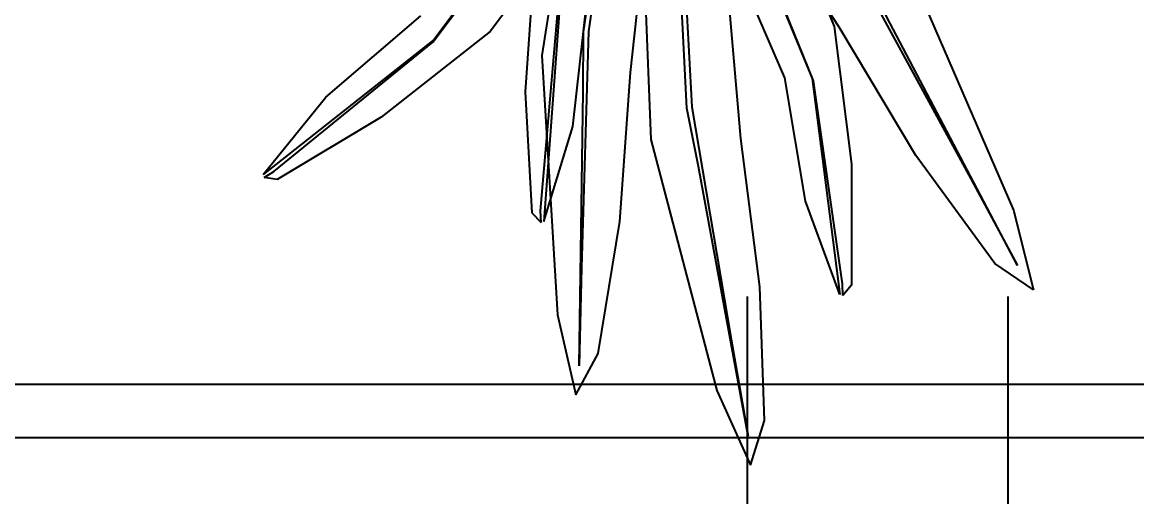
# Model space of a CAD drawing. Header units: millimetres. Extents: x 1658.6 to 1706.6, y -26.2 to 3.6.
# Drawn here: x 1664.5559 to 1664.9839, y -14.4703 to -14.2882 of the extents above; entities that cross this region are included whole.
import ezdxf

# ---------------------------------------------------------------- set-up
doc = ezdxf.new("R2010")
doc.units = ezdxf.units.MM
doc.linetypes.add('DASHED2', pattern=[0.375, 0.25, -0.125])
for name, color, linetype in [('COTA', 11, 'Continuous'), ('PROJECAO', 1, 'DASHED2'), ('RP_MOBILIARIO', 21, 'Continuous'), ('RP_VEGETAÇÃO', 102, 'Continuous')]:
    doc.layers.add(name, color=color, linetype=linetype)
doc.styles.add('ROMANS', font='romans.shx')
doc.dimstyles.new('Copy of TICK50', dxfattribs={"dimtxt": 0.075, "dimasz": 0.0995, "dimexe": 0.18, "dimexo": 0.0625, "dimgap": 0.063, "dimtad": 1, "dimrnd": 0.005, "dimzin": 4, "dimdsep": 46, "dimtxsty": 'ROMANS', "dimblk1": 'TICK', "dimblk2": 'TICK', "dimsah": 1, "dimcen": 0.09, "dimse1": 1, "dimse2": 1, "dimclrd": 256, "dimclrt": 2, "dimaunit": 1, "dimadec": 4, "dimazin": 0, "dimtfac": 1, "dimtix": 1, "dimtmove": 2, "dimatfit": 3, "dimldrblk": 'TICK', "dimfxl": 0.18, "dimtfillclr": 256, "dimtolj": 1, "dimtzin": 0, "dimlwd": -1, "dimarcsym": 0})

# ---------------------------------------------------------------- blocks, each defined once
blk = doc.blocks.new('A$C71B65A34')
for p, q in [((11.0065348852213, 46.58407150201035), (7.570652126768893, 47.44259478919412)), ((7.570652126768893, 47.44259478919412), (8.714333394737878, 45.77697062504149)), ((12.36423925825602, 44.74156285505478), (8.622323898832292, 46.75351241595353)), ((8.622323898832292, 46.75351241595353), (19.10818252858735, 41.23908203378868)), ((21.29336371036425, 42.13461495187265), (11.0065348852213, 46.58407150201035)), ((8.714333394737878, 45.77697062504149), (13.37672575628721, 42.37393180121396)), ((21.30936522063302, 39.87013566461246), (12.36423925825602, 44.74156285505478)), ((13.37672575628721, 42.37393180121396), (18.91938237263821, 39.05382185533927)), ((19.10818252858735, 41.23908203378868), (21.38878338101585, 40.07465872653938)), ((7.770074705995285, 39.58345056445751), (7.330504124826348, 39.21247115741699)), ((13.00597054615082, 39.58343135500854), (7.770074705995285, 39.58345056445751)), ((18.94977382152001, 38.84319594328781), (13.00597054615082, 39.58343135500854)), ((7.330504124826348, 39.21247115741699), (7.830569411916713, 39.20182749049718)), ((16.70077398133752, 37.88704552450008), (7.369347572358035, 39.08994684800246)), ((7.369347572358035, 39.08994684800246), (11.40309284455634, 37.60946909333961)), ((7.830569411916713, 39.20182749049718), (16.59694322661698, 37.95517176979184)), ((18.91938237263821, 39.05382185533927), (27.33287212995674, 33.54117375940859)), ((25.3543300309475, 36.25234490807679), (18.94977382152001, 38.84319594328781)), ((11.40309284455634, 37.60946909333961), (16.73079774252892, 36.71501317053708)), ((16.59694322661698, 37.95517176979184), (31.98858950551267, 31.71135726156035)), ((32.22578100867486, 31.49249405366209), (16.70077398133752, 37.88704552450008)), ((16.73079774252892, 36.71501317053708), (23.62788593975484, 33.72321025180645)), ((1.0874105101e-06, 35.22834020157552), (1.928483444267385, 35.83105613649468)), ((1.928483444267385, 35.83105613649468), (7.697035791825327, 35.62519311656251)), ((7.697035791825327, 35.62519311656251), (14.10639322225097, 34.81014112524417)), ((3.231809574778708, 33.77997337461148), (1.0874105101e-06, 35.22834020157552)), ((5.437866700546691, 34.38949059054812), (1.252657198101585, 35.12017042013304)), ((1.252657198101585, 35.12017042013304), (12.90436506213973, 32.97543792071474)), ((14.10639322225097, 34.81014112524417), (24.12772624625541, 33.94470288477396)), ((15.48090050550991, 32.69138772354973), (5.437866700546691, 34.38949059054812)), ((14.06890322782874, 30.92096794886856), (3.231809574778708, 33.77997337461148)), ((12.90436506213973, 32.97543792071474), (15.41694574142093, 32.48151463044588)), ((15.41694574142093, 32.48151463044588), (24.73351132655989, 32.01541236454886)), ((27.71915506884079, 32.01912105426301), (15.48090050550991, 32.69138772354973)), ((18.27204272129893, 21.51157983721123), (31.55197705589535, 31.48811926011058)), ((31.86174805954988, 31.57868878168802), (18.38391865222819, 21.56548518947011)), ((24.77330290973851, 30.48885836035243), (14.06890322782874, 30.92096794886856)), ((16.96133165305355, 30.0385056243199), (26.95812121331983, 31.15219203162496)), ((10.51645646774523, 29.58270274446022), (16.96133165305355, 30.0385056243199)), ((30.85708596768063, 29.96716029452409), (18.7241211587816, 28.22992623501432)), ((4.819271303223103, 28.6549867476997), (10.51645646774523, 29.58270274446022)), ((18.70250174699504, 28.01159271012148), (27.92997049451606, 29.37887693001812)), ((3.046147721246596, 27.68630544719463), (4.819271303223103, 28.6549867476997)), ((4.295734144662674, 27.82552399365977), (16.14184492626646, 28.00394202220923)), ((8.542999193914511, 27.92853464412656), (4.295734144662674, 27.82552399365977)), ((18.7241211587816, 28.22992623501432), (8.542999193914511, 27.92853464412656)), ((14.63209353530556, 27.555253733668), (20.00105094819128, 28.15424219460738)), ((16.14184492626646, 28.00394202220923), (18.70250174699504, 28.01159271012148)), ((24.24247431073172, 28.14071172589274), (18.72281766223932, 23.98568587650016)), ((6.499006509736318, 26.89882925630991), (3.046147721246596, 27.68630544719463)), ((10.52277270593913, 26.29970699046044), (14.63209353530556, 27.555253733668)), ((28.26792035100016, 27.88966895517933), (17.68614238258942, 26.21728554404854)), ((19.90637364560325, 26.98565438303831), (10.52277270593913, 26.29970699046044)), ((17.68614238258942, 26.21728554404854), (6.499006509736318, 26.89882925630991)), ((10.97711514958791, 26.16253626709067), (19.79894046410618, 26.92336375424157)), ((10.89564607284365, 25.78483457321636), (10.47722481829396, 26.17951377208056)), ((10.47722481829396, 26.17951377208056), (10.97711514958791, 26.16253626709067)), ((16.12355912087241, 25.49581829068074), (10.89564607284365, 25.78483457321636)), ((22.09916208075402, 25.90681112140692), (16.12355912087241, 25.49581829068074)), ((18.72281766223932, 23.98568587650016), (15.02671676363752, 19.27234481220103)), ((18.38391865222819, 21.56548518947011), (12.54630528829739, 14.18681588982235)), ((12.68798148923997, 14.6397736334784), (18.27204272129893, 21.51157983721123)), ((15.89303223364777, 16.88168769685035), (19.40397179275214, 20.98751213172591)), ((15.02671676363752, 19.27234481220103), (12.32971911907316, 14.78449354967597)), ((12.54630528829739, 14.18681588982235), (15.89303223364777, 16.88168769685035)), ((12.32971911907316, 14.78449354967597), (12.42127756506488, 14.21663347250524)), ((12.42127756506488, 14.21663347250524), (12.68798148923997, 14.6397736334784))]:
    blk.add_line(p, q)
blk = doc.blocks.new('TICK')
at = {"layer": 'COTA'}
for p, q in [((0, 1.907592907288972), (0, -1.907600000000002)), ((-1, 0), (1, 0))]:
    blk.add_line(p, q, dxfattribs=at)
at = {"layer": 'COTA', "color": 2}
blk.add_line((0.5, 0.5), (-0.5, -0.5), dxfattribs=at)
blk = doc.blocks.new('*D86')
at = {"layer": 'COTA'}
blk.add_line((1664.413947151719, -15.45237665051484), (1670.234947151719, -15.45237665051484), dxfattribs=at)
at = {"layer": 'Defpoints', "color": 0}
for p in [(1670.334447151719, -11.92545829628904), (1664.314447151719, -14.27045829628827), (1670.334447151719, -15.45237665051484)]:
    blk.add_point(p, dxfattribs=at)
at = {"layer": 'COTA', "xscale": 0.0995, "yscale": 0.0995, "zscale": 0.0995, "rotation": 180}
blk.add_blockref('TICK', (1664.314447151719, -15.45237665051484), dxfattribs=at)
at = {"layer": 'COTA', "xscale": 0.0995, "yscale": 0.0995, "zscale": 0.0995}
blk.add_blockref('TICK', (1670.334447151719, -15.45237665051484), dxfattribs=at)
at = {"layer": 'COTA', "color": 2, "insert": (1667.324447151719, -15.35187665051484), "char_height": 0.075, "attachment_point": 5, "style": 'ROMANS'}
blk.add_mtext('\\A1;6.02', dxfattribs=at)

msp = doc.modelspace()

# ---------------------------------------------------------------- linework, layer by layer
at = {"layer": 'PROJECAO'}
for p, q in [((1664.834447151719, -15.01845836722553), (1664.834447151719, -13.59845836722543)), ((1664.934447151719, -15.01845836722553), (1664.934447151719, -13.69845836722543))]:
    msp.add_line(p, q, dxfattribs=at)
at = {"layer": 'RP_MOBILIARIO', "color": 1}
for points in [[(1664.485007018543, -13.84911672493742), (1664.485007018543, -14.44761828667507), (1665.08350858028, -14.44761828667507), (1665.08350858028, -13.84911672493742)], [(1664.505527072088, -13.86963677848203), (1664.505527072088, -14.4270982331289), (1665.062988526734, -14.4270982331289), (1665.062988526734, -13.86963677848203)]]:
    msp.add_lwpolyline(points, close=True, dxfattribs=at)

# ---------------------------------------------------------------- block references
at = {"layer": 'RP_VEGETAÇÃO', "xscale": -0.0088920232029605, "yscale": 0.0088920232029605, "zscale": 0.0088920232029605, "rotation": 270}
msp.add_blockref('A$C71B65A34', (1664.522302532513, -14.45820888781618), dxfattribs=at)

# ---------------------------------------------------------------- dimensions: what is measured, and where the dimension line sits
at = {"layer": 'COTA'}
dim = msp.add_linear_dim(base=(1670.334447151719, -15.45237665051484), p1=(1664.314447151719, -14.27045829628827), p2=(1670.334447151719, -11.92545829628904), dimstyle='Copy of TICK50', dxfattribs=at)
dim.commit()
dim.dimension.update_dxf_attribs({"geometry": '*D86', "text_midpoint": (1667.324447151719, -15.35187665051484)})

doc.saveas('drawing.dxf')
